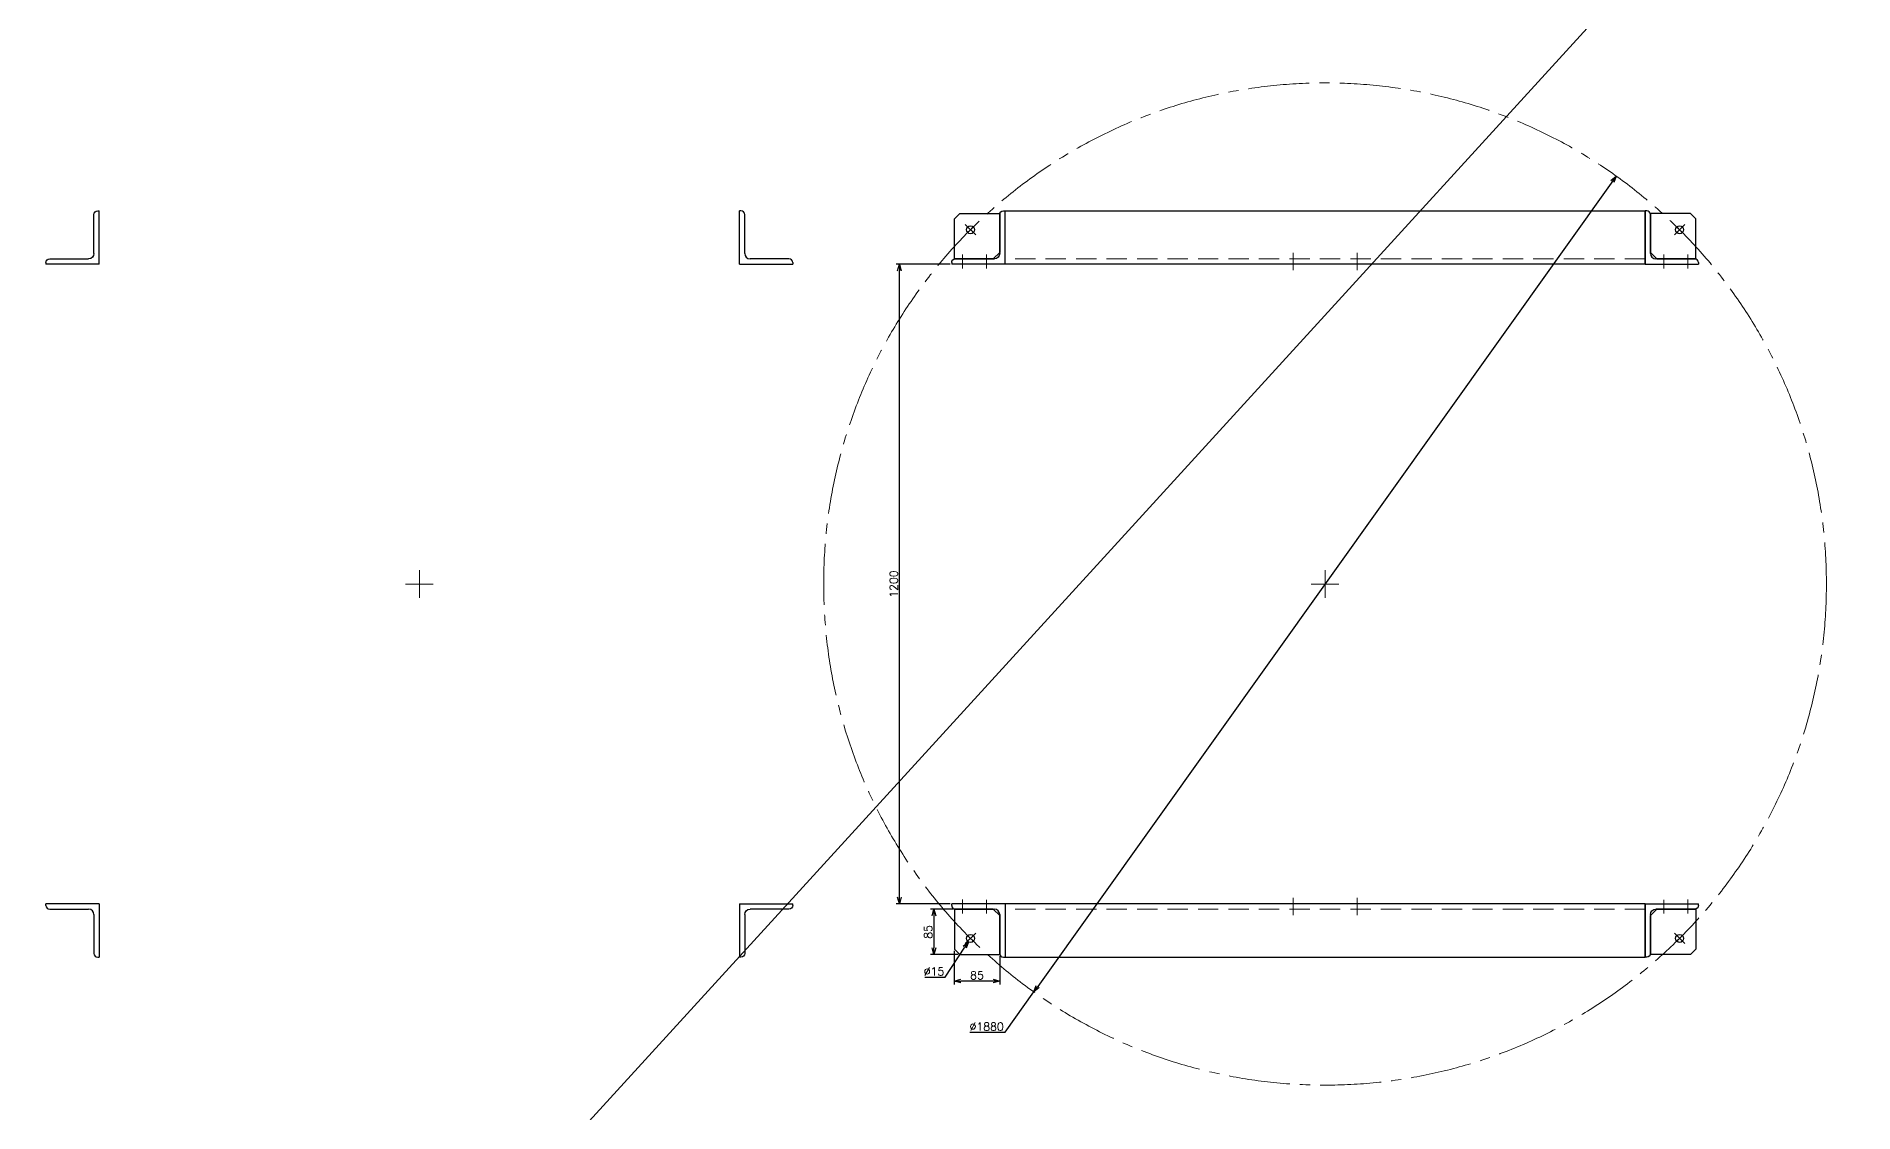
# Model space of a CAD drawing. Header units: millimetres. Extents: x -16130 to 36813, y -8099 to 27484.
# Drawn here: x -8907 to -5500, y 10509 to 12528 of the extents above; entities that cross this region are included whole.
import ezdxf

# ---------------------------------------------------------------- set-up
doc = ezdxf.new("R2010")
doc.units = ezdxf.units.MM
doc.header["$LTSCALE"] = 6
doc.header["$PDMODE"] = 99
doc.header["$PDSIZE"] = 1
doc.linetypes.add('CENTER2', pattern=[28.575, 19.05, -3.175, 3.175, -3.175])
doc.linetypes.add('HIDDEN', pattern=[9.525, 6.35, -3.175])
for name, color, linetype, lineweight in [('04_HIDDEN', 2, 'HIDDEN', 13), ('05_CENTER', 4, 'CENTER2', 13), ('08_DIM', 3, 'Continuous', 13)]:
    doc.layers.add(name, color=color, linetype=linetype, lineweight=lineweight)
doc.layers.add('10_DRAFT', color=8, linetype='Continuous', lineweight=0, plot=False)
doc.styles.add('KSS_TXT', font='txt.shx', dxfattribs={"bigfont": 'extfont2.shx'})
doc.dimstyles.new('KSS_DIM', dxfattribs={"dimtxt": 3, "dimasz": 2.5, "dimexe": 1.25, "dimexo": 0.625, "dimtad": 1, "dimdsep": 46, "dimtxsty": 'KSS_TXT', "dimblk": 'OPEN30', "dimcen": 0, "dimazin": 2, "dimtfac": 0.75, "dimtmove": 0, "dimatfit": 3, "dimldrblk": 'OPEN30', "dimfxl": 1, "dimtolj": 1, "dimarcsym": 0})
doc.dimstyles.new('KSS_DIM$3', dxfattribs={"dimtxt": 3, "dimasz": 2.5, "dimexe": 1.25, "dimexo": 0.625, "dimtad": 1, "dimtih": 1, "dimtoh": 1, "dimdsep": 46, "dimtxsty": 'KSS_TXT', "dimblk": 'OPEN30', "dimcen": 0, "dimazin": 2, "dimtfac": 0.75, "dimtofl": 0, "dimtmove": 0, "dimatfit": 3, "dimldrblk": 'OPEN30', "dimfxl": 1, "dimtolj": 1, "dimarcsym": 0})

# ---------------------------------------------------------------- blocks, each defined once
blk = doc.blocks.new('A$C2B834F33_1_1')
at = {"color": 0}
for p, q in [((0, 0), (-100, 0)), ((-100, -3), (-100, 0)), ((0, 0), (0, -100)), ((-93, -10), (-20, -10)), ((-10, -20), (-10, -93)), ((-3, -100), (0, -100))]:
    blk.add_line(p, q, dxfattribs=at)
for centre, radius, start, end in [((-93, -3), 7, 180, 270), ((-20, -20), 10, 0, 90), ((-3, -93), 7, 180, 270)]:
    blk.add_arc(centre, radius, start, end, dxfattribs=at)
blk = doc.blocks.new('A$C384B5AF6_1_1')
at = {"color": 0}
for points in [[(-622, 610), (-695, 610), (-695, 685), (-685, 695), (-610, 695), (-610, 622)], [(622, 610), (695, 610), (695, 685), (685, 695), (610, 695), (610, 622)], [(-622, -610), (-695, -610), (-695, -685), (-685, -695), (-610, -695), (-610, -622)], [(622, -610), (695, -610), (695, -685), (685, -695), (610, -695), (610, -622)]]:
    blk.add_lwpolyline(points, close=True, dxfattribs=at)
for points in [[(-600, 700), (600, 700), (600, 600), (-600, 600)], [(600, -600), (-600, -600), (-600, -700), (600, -700)]]:
    blk.add_lwpolyline(points, close=True)
for centre in [(-664.7, 664.7), (664.7, 664.7), (-664.7, -664.7), (664.7, -664.7)]:
    blk.add_circle(centre, 7.5, dxfattribs=at)
at = {"layer": '04_HIDDEN'}
for p, q in [((600, 610), (-600, 610)), ((600, -610), (-600, -610))]:
    blk.add_line(p, q, dxfattribs=at)
at = {"layer": '05_CENTER'}
for p, q in [((-654.9, 654.9), (-674.5, 674.5)), ((654.9, 654.9), (674.5, 674.5)), ((-680, 592), (-680, 618)), ((-635, 592.1), (-635, 618.1)), ((635, 592.1), (635, 618.1)), ((680, 592), (680, 618)), ((-680, -592), (-680, -618)), ((-635, -592.1), (-635, -618.1)), ((635, -592.1), (635, -618.1)), ((680, -592), (680, -618)), ((-654.9, -654.9), (-674.5, -674.5)), ((654.9, -654.9), (674.5, -674.5))]:
    blk.add_line(p, q, dxfattribs=at)
for start, end in [(134.1569, 135.8431), (44.1569, 45.8431), (224.1569, 225.8431), (314.1569, 315.8431)]:
    blk.add_arc((0, 0), 940, start, end, dxfattribs=at)
at = {"layer": '10_DRAFT'}
for p, q in [((26, 0), (-26, 0)), ((0, -26), (0, 26))]:
    blk.add_line(p, q, dxfattribs=at)
at = {"xscale": -1, "rotation": 180}
blk.add_blockref('A$C2B834F33_1_1', (-600, 600), dxfattribs=at)
at = {"rotation": 180}
blk.add_blockref('A$C2B834F33_1_1', (600, 600), dxfattribs=at)
blk.add_blockref('A$C2B834F33_1_1', (-600, -600))
at = {"xscale": -1}
blk.add_blockref('A$C2B834F33_1_1', (600, -600), dxfattribs=at)
blk = doc.blocks.new('_Open30')
at = {"color": 0, "linetype": 'ByBlock', "lineweight": -2}
for p, q in [((-1, 0.27), (0, 0)), ((0, 0), (-1, -0.27)), ((0, 0), (-1, 0))]:
    blk.add_line(p, q, dxfattribs=at)
blk = doc.blocks.new('*D1732')
at = {"layer": '08_DIM', "color": 0, "lineweight": -2, "transparency": 16777216}
for p, q in [((-7185.8, 10812.5), (-7185.8, 10749.7)), ((-7100.8, 10802.5), (-7100.8, 10749.7)), ((-7113.3, 10755.9), (-7173.3, 10755.9))]:
    blk.add_line(p, q, dxfattribs=at)
at = {"layer": 'Defpoints', "color": 0, "transparency": 16777216}
for p in [(-7185.8, 10815.6), (-7100.8, 10805.6), (-7185.8, 10755.9)]:
    blk.add_point(p, dxfattribs=at)
at = {"layer": '08_DIM', "color": 0, "lineweight": -2, "transparency": 16777216, "xscale": 12.5, "yscale": 12.5, "zscale": 12.5, "rotation": 180}
blk.add_blockref('_Open30', (-7185.8, 10755.9), dxfattribs=at)
at = {"layer": '08_DIM', "color": 0, "lineweight": -2, "transparency": 16777216, "xscale": 12.5, "yscale": 12.5, "zscale": 12.5}
blk.add_blockref('_Open30', (-7100.8, 10755.9), dxfattribs=at)
at = {"layer": '08_DIM', "color": 0, "transparency": 16777216, "insert": (-7143.3, 10766.6), "char_height": 15, "attachment_point": 5, "style": 'KSS_TXT'}
blk.add_mtext('\\A1;85', dxfattribs=at)
blk = doc.blocks.new('*D1733')
at = {"layer": '08_DIM', "color": 0, "lineweight": -2, "transparency": 16777216}
for p, q in [((-7188.9, 10890.6), (-7230.4, 10890.6)), ((-7224.1, 10878.1), (-7224.1, 10818.1)), ((-7178.9, 10805.6), (-7230.4, 10805.6))]:
    blk.add_line(p, q, dxfattribs=at)
at = {"layer": 'Defpoints', "color": 0, "transparency": 16777216}
for p in [(-7185.8, 10890.6), (-7224.1, 10805.6), (-7175.8, 10805.6)]:
    blk.add_point(p, dxfattribs=at)
at = {"layer": '08_DIM', "color": 0, "lineweight": -2, "transparency": 16777216, "xscale": 12.5, "yscale": 12.5, "zscale": 12.5}
for p, rotation in [((-7224.1, 10890.6), 90), ((-7224.1, 10805.6), 270)]:
    blk.add_blockref('_Open30', p, dxfattribs=dict(at, rotation=rotation))
at = {"layer": '08_DIM', "color": 0, "transparency": 16777216, "insert": (-7234.8, 10848.1), "char_height": 15, "attachment_point": 5, "rotation": 90, "style": 'KSS_TXT'}
blk.add_mtext('\\A1;85', dxfattribs=at)
blk = doc.blocks.new('*D1734')
at = {"layer": '08_DIM', "color": 0, "lineweight": -2, "transparency": 16777216}
for p, q in [((-7203.2, 10763.1), (-7166.4, 10819.2)), ((-7241.4, 10763.1), (-7203.2, 10763.1))]:
    blk.add_line(p, q, dxfattribs=at)
at = {"layer": 'Defpoints', "color": 0, "transparency": 16777216}
for p in [(-7151.3, 10842.2), (-7159.5, 10829.7)]:
    blk.add_point(p, dxfattribs=at)
at = {"layer": '08_DIM', "color": 0, "lineweight": -2, "transparency": 16777216, "xscale": 12.5, "yscale": 12.5, "zscale": 12.5, "rotation": 56.72218978200037}
blk.add_blockref('_Open30', (-7159.5, 10829.7), dxfattribs=at)
at = {"layer": '08_DIM', "color": 0, "transparency": 16777216, "insert": (-7223.9, 10773.8), "char_height": 15, "attachment_point": 5, "style": 'KSS_TXT'}
blk.add_mtext('\\A1;%%C15', dxfattribs=at)
blk = doc.blocks.new('*D1735')
at = {"layer": '08_DIM', "color": 0, "lineweight": -2, "transparency": 16777216}
for p, q in [((-7193.9, 12100.6), (-7295, 12100.6)), ((-7288.8, 10913.1), (-7288.8, 12088.1)), ((-7193.9, 10900.6), (-7295, 10900.6))]:
    blk.add_line(p, q, dxfattribs=at)
at = {"layer": 'Defpoints', "color": 0, "transparency": 16777216}
for p in [(-7288.8, 12100.6), (-7190.8, 12100.6), (-7190.8, 10900.6)]:
    blk.add_point(p, dxfattribs=at)
at = {"layer": '08_DIM', "color": 0, "lineweight": -2, "transparency": 16777216, "xscale": 12.5, "yscale": 12.5, "zscale": 12.5}
for p, rotation in [((-7288.8, 12100.6), 90), ((-7288.8, 10900.6), 270)]:
    blk.add_blockref('_Open30', p, dxfattribs=dict(at, rotation=rotation))
at = {"layer": '08_DIM', "color": 0, "transparency": 16777216, "insert": (-7299.4, 11500.6), "char_height": 15, "attachment_point": 5, "rotation": 90, "style": 'KSS_TXT'}
blk.add_mtext('\\A1;1200', dxfattribs=at)
blk = doc.blocks.new('*D1736')
at = {"layer": '08_DIM', "color": 0, "lineweight": -2, "transparency": 16777216}
for p, q in [((-5944.9, 12265.9), (-7029.3, 10745.5)), ((-7090.5, 10659.7), (-7036.6, 10735.4)), ((-7156.7, 10659.7), (-7090.5, 10659.7))]:
    blk.add_line(p, q, dxfattribs=at)
at = {"layer": 'Defpoints', "color": 0, "transparency": 16777216}
for p in [(-5944.9, 12265.9), (-7036.6, 10735.4)]:
    blk.add_point(p, dxfattribs=at)
at = {"layer": '08_DIM', "color": 0, "lineweight": -2, "transparency": 16777216, "xscale": 12.5, "yscale": 12.5, "zscale": 12.5}
for p, rotation in [((-5944.9, 12265.9), 54.50300186302678), ((-7036.6, 10735.4), 234.5030018630268)]:
    blk.add_blockref('_Open30', p, dxfattribs=dict(at, rotation=rotation))
at = {"layer": '08_DIM', "color": 0, "transparency": 16777216, "insert": (-7125.2, 10670.4), "char_height": 15, "attachment_point": 5, "style": 'KSS_TXT'}
blk.add_mtext('\\A1;%%C1880', dxfattribs=at)
blk = doc.blocks.new('A$C369F4E89_1_1')
at = {"layer": '10_DRAFT'}
for p, q in [((26, 0), (-26, 0)), ((0, -26), (0, 26))]:
    blk.add_line(p, q, dxfattribs=at)
at = {"xscale": -1, "rotation": 180}
blk.add_blockref('A$C2B834F33_1_1', (-600, 600), dxfattribs=at)
at = {"rotation": 180}
blk.add_blockref('A$C2B834F33_1_1', (600, 600), dxfattribs=at)
blk.add_blockref('A$C2B834F33_1_1', (-600, -600))
at = {"xscale": -1}
blk.add_blockref('A$C2B834F33_1_1', (600, -600), dxfattribs=at)

msp = doc.modelspace()

# ---------------------------------------------------------------- linework, layer by layer
at = {"color": 2}
msp.add_line((-4299.339, 14406.98813), (-11273.00944, 6764.54091), dxfattribs=at)
at = {"layer": '05_CENTER'}
for p, q in [((-6550.75067, 12121.77113), (-6550.75067, 12089.54104)), ((-6430.75067, 12121.77113), (-6430.75067, 12089.54104)), ((-6550.75067, 10879.52374), (-6550.75067, 10911.75383)), ((-6430.75067, 10879.52374), (-6430.75067, 10911.75383))]:
    msp.add_line(p, q, dxfattribs=at)
msp.add_circle((-6490.75067, 11500.64743), 940, dxfattribs=at)

# ---------------------------------------------------------------- block references
for name, p in [('A$C369F4E89_1_1', (-8188.79749, 11500.64743)), ('A$C384B5AF6_1_1', (-6490.75067, 11500.64743))]:
    msp.add_blockref(name, p)

# ---------------------------------------------------------------- dimensions: what is measured, and where the dimension line sits
at = {"layer": '08_DIM'}
for p1, p2, override, picture, middle in [((-5944.92998, 12265.94462), (-7036.57135, 10735.35025), {"dimscale": 5, "dimpost": '%%C<>', "dimtix": 1, "dimatfit": 2}, '*D1736', (-7125.18088, 10659.74597)), ((-7151.3158, 10842.23721), (-7159.54628, 10829.69691), {"dimscale": 5, "dimpost": '%%C<>'}, '*D1734', (-7223.85675, 10763.13599))]:
    dim = msp.add_diameter_dim_2p(p1=p1, p2=p2, dimstyle='KSS_DIM$3', override=override, dxfattribs=at)
    dim.commit()
    dim.dimension.update_dxf_attribs({"geometry": picture, "text_midpoint": middle, "dimtype": 163})
for base, p1, p2, picture, middle in [((-7288.7519, 12100.64743), (-7190.75067, 10900.64743), (-7190.75067, 12100.64743), '*D1735', (-7299.3769, 11500.64743)), ((-7224.14021, 10805.64743), (-7185.75067, 10890.64743), (-7175.75067, 10805.64743), '*D1733', (-7234.77563, 10848.14743))]:
    dim = msp.add_linear_dim(base=base, p1=p1, p2=p2, angle=90, dimstyle='KSS_DIM', override={"dimscale": 5}, dxfattribs=at)
    dim.commit()
    dim.dimension.update_dxf_attribs({"geometry": picture, "text_midpoint": middle})
dim = msp.add_linear_dim(base=(-7185.75067, 10755.94232), p1=(-7100.75067, 10805.64743), p2=(-7185.75067, 10815.64743), dimstyle='KSS_DIM', override={"dimscale": 5}, dxfattribs=at)
dim.commit()
dim.dimension.update_dxf_attribs({"geometry": '*D1732', "text_midpoint": (-7143.25067, 10766.57774)})

doc.saveas('drawing.dxf')
